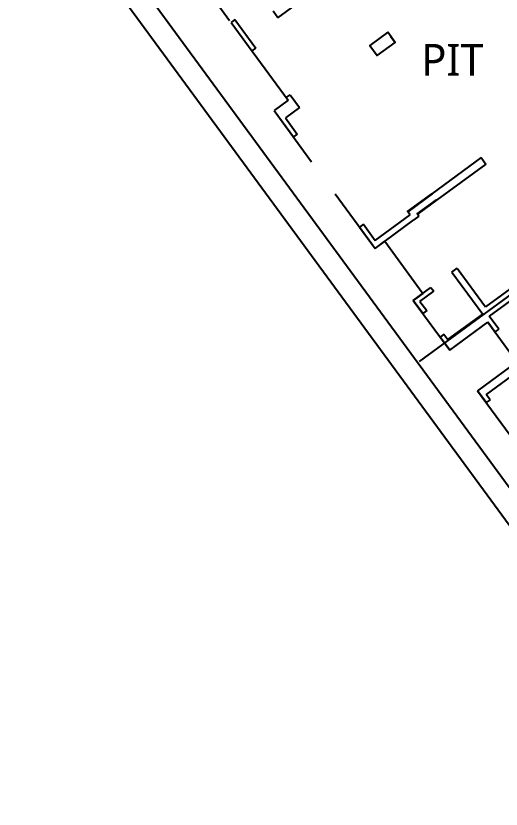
# Model space of a CAD drawing. Header units: millimetres. Extents: x 75184266 to 76346726, y -35850126 to -33679385.
# Drawn here: x 75313281 to 75328549, y -34632031 to -34607070 of the extents above; entities that cross this region are included whole.
import ezdxf
from ezdxf.enums import TextEntityAlignment as Align

# ---------------------------------------------------------------- set-up
doc = ezdxf.new("R2010")
doc.units = ezdxf.units.MM
doc.header["$LTSCALE"] = 50
doc.header["$MEASUREMENT"] = 0
doc.linetypes.add('XR-지하3층$0$H', pattern=[1.3, 0.8, -0.5])
doc.layers.add('건축', color=8, linetype='CONTINUOUS', plot=False)
doc.styles.add('XR-지하3층$0$맑은고딕', font='')
doc.styles.get('XR-지하3층$0$맑은고딕').set_extended_font_data('Malgun Gothic')

msp = doc.modelspace()

# ---------------------------------------------------------------- linework, layer by layer
at = {"layer": '건축', "ltscale": 1000}
for p, q in [((75313981.3, -34601695), (75342470.4, -34640553.5)), ((75313281.3, -34601924.1), (75342115.6, -34641253.5))]:
    msp.add_line(p, q, dxfattribs=at)
at = {"layer": '건축'}
for p, q in [((75323549.2, -34605634.1), (75321508.8, -34607130)), ((75320173.1, -34607185.4), (75320052.1, -34607274.1)), ((75320052.1, -34607274.1), (75320829.7, -34608334.6)), ((75320173.1, -34607185.4), (75320832.4, -34608084.7)), ((75325068.7, -34607706.7), (75325216.5, -34607908.3)), ((75320711.4, -34608173.3), (75320832.4, -34608084.7)), ((75321846.6, -34609721.8), (75321403.1, -34610047)), ((75321787.5, -34609641.1), (75321908.5, -34609552.4)), ((75321787.5, -34609641.1), (75321787.5, -34609641.1)), ((75321908.5, -34609552.4), (75322204.1, -34609955.7)), ((75322204.1, -34609955.7), (75321760.5, -34610280.9)), ((75321403.1, -34610047), (75322012.1, -34610877.6)), ((75321760.5, -34610280.9), (75322133, -34610789)), ((75322133, -34610789), (75322012.1, -34610877.6)), ((75327921.3, -34611530), (75326372.9, -34612665.2)), ((75328069.1, -34611731.6), (75326520.7, -34612866.8)), ((75332971.7, -34612625.9), (75328056.2, -34616229.7)), ((75332665.2, -34613222.6), (75328173.1, -34616516)), ((75324584.1, -34614385.8), (75325801.8, -34613493)), ((75324586.8, -34614135.8), (75325683.6, -34613331.7)), ((75325963.1, -34613374.8), (75325801.8, -34613493)), ((75324214.3, -34613627.8), (75324093.3, -34613716.5)), ((75324093.3, -34613716.5), (75324584.1, -34614385.8)), ((75324214.3, -34613627.8), (75324586.8, -34614135.8)), ((75327163.4, -34615011.9), (75328056.2, -34616229.7)), ((75327002.1, -34615130.2), (75327971.8, -34616452.8)), ((75326340.8, -34615615), (75326429.5, -34615736)), ((75326085.9, -34616434.3), (75325784.3, -34616023)), ((75326206.8, -34616345.6), (75326085.9, -34616434.3)), ((75328474.7, -34616927.3), (75328173.1, -34616516)), ((75328353.7, -34617016), (75328129, -34616709.5)), ((75328474.7, -34616927.3), (75328353.7, -34617016)), ((75326750.8, -34617087.6), (75326629.8, -34617176.2)), ((75326931.4, -34617587.5), (75326629.8, -34617176.2)), ((75329045.5, -34617959.6), (75327807.5, -34618867.1)), ((75329322.3, -34618066.6), (75328076.3, -34618980.1)), ((75328079.5, -34619238.1), (75327807.5, -34618867.1)), ((75328200.5, -34619149.4), (75328076.3, -34618980.1)), ((75328200.5, -34619149.4), (75328079.5, -34619238.1))]:
    msp.add_line(p, q, dxfattribs=at)
at = {"layer": '건축', "ltscale": 20}
msp.add_line((75335921.8, -34610654.1), (75325972.7, -34617948.2, 0), dxfattribs=at)
at = {"layer": '건축', "linetype": 'XR-지하3층$0$H', "ltscale": 50}
msp.add_lwpolyline([(75314982.1, -34600358.6), (75321846.6, -34609721.8), (75321403.1, -34610047), (75324584.1, -34614385.8), (75324886.5, -34614164.1), (75326086.8, -34615801.3), (75325784.3, -34616023), (75326931.4, -34617587.5), (75328129, -34616709.5), (75329045.5, -34617959.6), (75327807.5, -34618867.1), (75328830.4, -34620262.4)], dxfattribs=at)
at = {"layer": '건축', "ltscale": 0.5}
for points in [[(75321377.1, -34606916.5), (75321524.9, -34607118.1)], [(75325606.7, -34613226.9), (75325612.6, -34613234.9), (75326378.8, -34612673.2), (75326372.9, -34612665.2)], [(75325915.8, -34613310.2), (75325909.9, -34613302.2), (75326514.8, -34612858.7), (75326520.7, -34612866.8)]]:
    msp.add_lwpolyline(points, dxfattribs=at)
at = {"layer": '건축'}
for points in [[(75324980, -34607585.7), (75324415.5, -34607999.6), (75324652, -34608322.2), (75325216.5, -34607908.3)], [(75325612.6, -34613234.9), (75325606.7, -34613226.9), (75326372.9, -34612665.2), (75326378.8, -34612673.2)], [(75325915.8, -34613310.2), (75325909.9, -34613302.2), (75326514.8, -34612858.7), (75326520.7, -34612866.8)]]:
    msp.add_lwpolyline(points, close=True, dxfattribs=at)
for points in [[(75321787.5, -34609641.1), (75321846.6, -34609721.8)], [(75327921.3, -34611530), (75328069.1, -34611731.6)], [(75325683.6, -34613331.7), (75325612.6, -34613234.9)], [(75325963.1, -34613374.8), (75325915.8, -34613310.2)], [(75327002.1, -34615130.2), (75327163.4, -34615011.9)], [(75325784.3, -34616023), (75326340.8, -34615615)], [(75325994, -34616055.3), (75326429.5, -34615736)], [(75325994, -34616055.3), (75326206.8, -34616345.6)], [(75326750.8, -34617087.6), (75326875, -34617256.9), (75327971.8, -34616452.8)], [(75326931.4, -34617587.5), (75328129, -34616709.5)]]:
    msp.add_lwpolyline(points, dxfattribs=at)

# ---------------------------------------------------------------- texts
at = {"layer": '건축', "style": 'XR-지하3층$0$맑은고딕'}
msp.add_text('PIT', height=1000, dxfattribs=at).set_placement((75327018.1, -34608454.2), align=Align.MIDDLE_CENTER)

doc.saveas('drawing.dxf')
